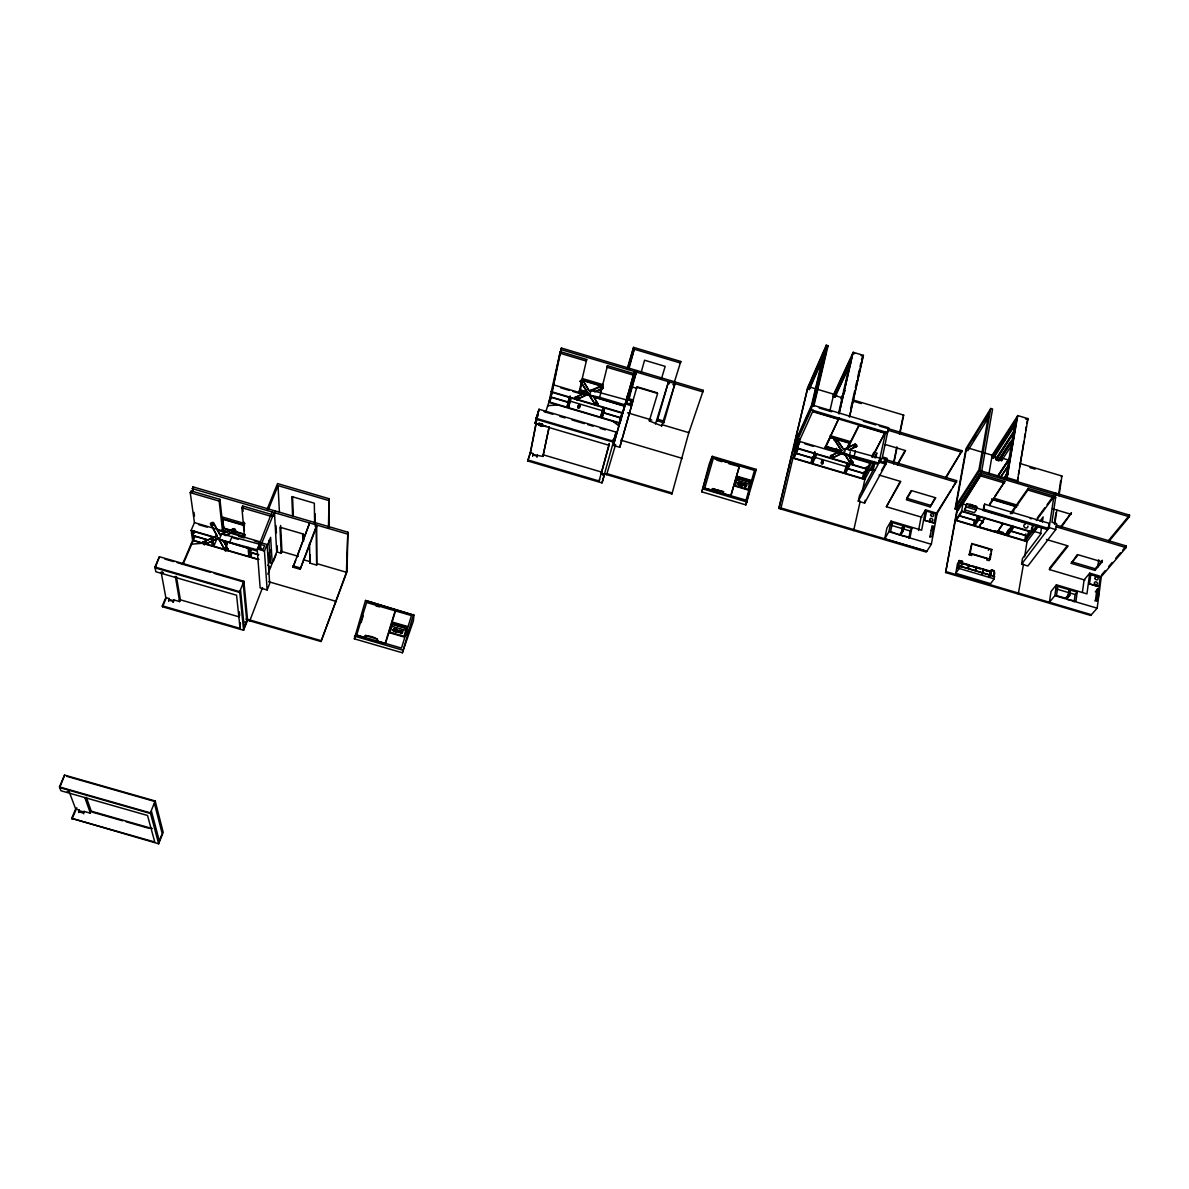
<?xml version="1.0" encoding="UTF-8"?>
<svg xmlns="http://www.w3.org/2000/svg" width="1189" height="1189" viewBox="0 0 1189 1189"><rect width="100%" height="100%" fill="white"/><g stroke="black" fill="none" stroke-linecap="round" stroke-linejoin="round"><path stroke-width="1.5" d="M335.67 602.154L335.67 601.233L268.773 581.748M246.257 619.826L321.015 641.525L346.445 572.281L347.842 532.211L192.767 486.806L192.514 492.216M347.842 532.211L347.069 571.508L321.015 641.525M354.352 638.835L365.484 600.46L413.95 615.203L413.386 620.955L402.387 652.791L354.352 638.835L356.165 633.826M968.114 568.372L968.738 564.73L961.708 562.739M737.908 482.927L738.637 484.963M737.73 483.566L738.384 484.859M850.358 461.941C851.621 463.502 852.498 460.515 850.655 461.495M738.206 483.596L739.395 484.562M402.387 652.791L413.519 614.46M399.861 632.117L400.589 633.603M836.447 449.769L836.67 448.283M1108.802 541.5L1129.357 516.769L1129.55 515.164L979.87 470.517L955.079 508.996L958.542 510.036M1100.286 577.765L1126.057 547.609L1126.265 545.959L1056.382 525.166M1094.891 600.876L1096.763 598.721L1098.086 588.614L1099.379 589.001L1098.056 599.107L1096.184 601.262M1090.848 574.391L1089.481 583.888L1098.889 586.667L1100.241 577.185L1090.729 574.54L1100.241 577.185M1095.01 570.378L1102.129 561.907L1102.352 560.287L1095.218 568.773L1095.01 570.378L1071.244 563.333L1077.234 554.594M1098.027 595.243L1098.71 589.952L1096.897 589.417L1095.515 599.984L1097.328 600.519M945.612 572.548L957.323 510.185L981.861 471.112L956.996 509.576L945.612 572.548L1090.714 615.456L1097.165 608.188L1101.311 576.576L1089.733 573.143L1084.115 579.846L1082.466 591.884M1097.744 567.123L1098.71 559.811M1089.733 573.143L1086.939 593.876L1056.427 584.825L1051.002 591.498L1049.426 602.288L1054.851 595.674L1056.427 584.825M1074.143 601.857L1075.153 594.53L1077.189 592.107L1057.824 586.385L1056.501 595.54L1065.567 598.216L1068.272 594.99L1068.866 590.68L1070.323 590.665L1069.624 595.57L1066.637 599.152L1097.165 608.188M1077.189 592.107L1075.926 601.277L1066.637 599.152M1054.851 595.674L1065.478 598.81L1068.48 595.228L1069.164 590.324M1066.711 598.557L1069.416 595.332L1070.323 590.665M1061.391 527.143L1071.452 512.756L1060.529 527.009M1054.331 523.532L1055.921 512.786M1058.849 493.078L1060.707 480.534M1054.747 524.423L1056.872 510.081M1058.998 495.739L1061.926 476.016L1019.627 463.383M1084.948 580.098L1049.456 569.576L1049.694 567.985L1067.261 545.721M1041.549 527.426L1040.494 534.441L1022.51 558.34L1021.604 564.121L1027.905 565.994L1055.743 529.551L1056.62 523.606L1051.953 522.224L1055.669 497.344L1053.811 496.794L1036.332 520.529M1049.322 523.383L1048.549 528.451L983.764 509.189L982.917 510.423L1047.643 529.67L1049.322 523.383L984.626 504.136L982.917 510.423M1053.751 494.223L1053.246 497.567L1027.89 490.017L1012.151 512.31M1021.604 564.121L1049.188 527.604L1053.811 496.794M1055.832 493.167L1055.089 498.117L1055.669 497.344M1042.352 522.164L1043.154 516.903L1039.989 521.168M1031.056 532.018L1014.009 526.95L1007.856 535.511L1024.769 540.534L1031.056 532.018L1031.844 527.009M1024.769 540.534L1025.81 533.876M1023.491 564.091L1018.274 594.039M1024.636 556.824L1027.192 540.475M1028.678 531.29L1027.905 536.298L1010.918 531.245L1011.453 527.916M1028.871 531.052L1028.084 536.046L1011.096 531.007M1027.89 490.017L1028.143 488.426L1053.484 495.976M1017.903 478.023L1017.308 481.679L1027.965 418.647L1017.769 415.585L991.552 456.13M1018.497 474.366L1019.092 470.71M1019.686 467.039L1023.863 441.431M1024.457 437.76L1025.052 434.104M1025.646 430.448L1026.241 426.792M1026.835 423.121L1027.965 418.647M1006.414 535.08L1012.538 526.519L980.687 517.052L974.846 525.701L1006.414 535.08L1006.949 531.765M1008.123 530.651L1009.862 528.466L1008.584 530.799L1008.242 529.952M1017.234 416.418L1006.89 478.573L1017.769 415.585M993.261 576.531C996.798 573.247 993.023 567.242 990.021 571.419L982.902 569.561L988.163 571.121M993.395 576.502L994.39 570.883M959.464 560.584L957.517 563.527L955.778 573.336L990.615 583.65L994.167 578.835L994.45 576.293L959.464 565.934L958.037 568L959.345 560.509L962.51 561.535L961.411 563.125L962.51 561.535M990.199 559.172L991.819 549.467L971.874 543.536L969.139 554.758L971.576 555.486L972.379 554.327L987.494 558.8L986.677 559.96L989.114 560.673L990.199 559.172L970.179 553.242L969.139 554.758M989.367 505.533L1004.839 481.471L981.282 474.441L957.011 511.894M989.218 576.947L989.828 573.366M989.501 576.561L990.259 571.077M1005.879 477.844L1015.287 421.337L991.73 457.706L993.484 458.226L1016.119 423.388M984.953 517.408L978.948 526.801L997.199 532.226L1002.357 524.319M990.452 575.431L991.358 570.021M990.66 575.803L991.522 570.215L994.286 571.032M982.263 574.525L983.199 569.026L990.407 571.181M1000.142 457.557L999.711 460.084L1001.569 460.648L1002 458.107L1009.045 460.217M982.486 574.495L982.902 569.561M1013.964 437.864L998.819 460.96L996.01 459.519L998.938 460.292M996.204 458.404L1015.287 429.17M988.966 473.727L992.161 455.179L968.396 448.075M983.764 509.189L984.626 504.136M981.742 523.264L983.377 521.183M993.484 458.226L993.915 455.699M975.396 570.631L976.035 566.9M975.649 570.616L976.169 566.945L983.021 569.07M994.97 457.037L995.134 456.056M973.39 525.27L979.231 516.621L962.124 511.538L956.446 520.232L973.39 525.27L974.252 520.306M976.288 509.947L976.868 506.559L966.984 503.631L964.561 509.813L974.415 512.741L976.288 509.947L966.389 507.004L964.561 509.813M970.179 553.242L971.874 543.536M977.328 515.729L976.303 520.96L959.27 515.907M968.218 568.476L968.723 565.206M968.47 568.491L968.738 564.82M960.95 567.004L962.02 561.476L959.255 560.658L957.962 567.941M961.559 566.93L962.436 561.461M979.87 470.517L990.764 408.481L992.577 409.016L981.713 471.067L957.457 508.61L957.977 505.711M969.184 506.217L970.105 504.82L975.545 506.44L970.209 504.255L969.184 506.217L974.712 507.272M1038.636 525.984L1026.999 541.634L955.48 520.396L961.648 510.943L962.897 503.943L981.282 474.441M966.389 507.004L966.984 503.631M955.778 573.336L959.151 568.461L959.464 565.934M955.079 508.996L966.048 448.521L990.764 408.481M966.196 450.081L956.194 505.176L978.933 469.804L988.862 413.415L966.196 450.081L967.935 450.601L988.772 417.012M945.805 478.156L962.035 450.69L879.266 425.974M936.486 514.376L956.892 480.742L886.816 459.875M745.696 486.435L744.656 486.138L745.771 484.547M929.947 537.398L932.013 525.88L933.826 526.415L931.894 536.759L930.066 536.224M934.168 523.205L935.981 513.901L926.573 511.107L924.73 520.396L934.272 523.056L924.73 520.396M813.766 406.415L828.064 345.731L826.236 345.196L807.688 387.569L778.795 508.416L926.29 552.082L931.344 544.28L937.14 513.321L925.532 509.873L921.118 517.052L918.532 530.517M930.17 506.886L935.773 497.819L911.725 490.671L906.36 499.796L930.17 506.886L935.134 497.745M925.532 509.873L921.653 530.175L891.037 521.094L886.86 528.243L884.72 538.795L926.855 551.265L779.241 507.465L778.795 508.416M604.651 474.054L602.006 482.912L527.723 460.96L530.279 452.697L538.29 411.721M527.916 459.965L599.107 480.995L609.288 443.497L608.783 445.206L535.035 423.358L538.989 409.239L616.125 432.127L602.006 482.912M535.867 420.252L536.417 417.458M741.089 483.923L741.758 483.447M908.827 538.141L910.224 530.978L911.814 528.377L892.389 522.625L890.858 525.226L910.224 530.978M911.814 528.377L910.061 537.354L900.727 535.213L931.344 544.28M536.417 422.377L530.591 452.147L527.723 460.96M537.443 417.131L538.989 409.239M903.982 526.564L902.927 531.156L901.767 530.814L902.6 526.608L903.982 526.564L903.046 531.364L900.727 535.213M533.311 453.603L532.687 455.922L533.311 453.603L530.279 452.697M884.72 538.795L888.896 531.706L899.568 534.872L890.591 531.587L892.389 522.625M899.568 534.872L901.886 531.022L902.837 526.222M888.896 531.706L891.037 521.094M549.244 426.94L542.912 456.442L533.103 454.599M547.579 406.683L547.787 405.642L558.904 404.884M589.298 394.614L579.192 391.612L586.697 359.509L560.242 351.632L548.872 402.313L619.93 423.418M921.965 517.304L886.37 506.737L900.222 481.5M569.011 400.812L566.96 407.233L549.69 402.105L553.286 387.391M552.87 387.644L560.242 351.632M552.93 388.506L561.416 348.035L703.308 390.349L702.877 391.894L560.911 349.566L561.416 348.035M893.519 463.101L896.848 446.826M899.449 434.178L902.778 417.904M893.682 463.948L897.011 447.673M899.984 433.197L903.685 415.11L852.424 399.786M874.688 463.16L873.246 470.012L859.513 495.531L858.295 501.193L864.611 503.066L885.924 464.156L887.128 458.345L882.446 456.948L888.54 427.772L812.295 405.003L793.539 446.767M400.455 631.909L401.689 633.083L401.867 631.196M542.912 456.442L549.095 426.792M779.241 507.465L792.855 450.482L794.787 451.062L812.786 411.275L887.083 433.45L888.54 427.772M885.196 459.311L884.527 462.521L880.9 461.451L881.569 458.226L885.196 459.311L883.427 462.566M875.773 458.003L876.858 452.86L874.287 457.691M878.493 462.863L878.879 461.05M844.368 453.633L878.879 463.101L879.919 458.137L845.468 448.684L844.368 453.633L848.069 454.733L852.989 462.714A1.977 1.62 25.7 0 1 850.759 463.755L843.447 452.385L850.759 463.755M872.31 457.453L885.478 431.696L872.087 456.948M878.879 463.101L885.671 432.068L885.24 432.9M868.282 469.179L869.754 462.298L799.276 441.312L797.656 448.164L793.078 458.226L863.036 479.018L868.282 469.179L797.656 448.164M868.416 469.566L871.18 470.383L873.246 465.612M864.611 503.066L865.206 500.227M846.627 468.496L845.557 473.385L862.515 478.424L863.913 471.914M866.305 467.381L864.923 473.906L847.876 468.838L848.604 465.583M866.454 467.114L865.057 473.653L848.025 468.585M860.227 501.178L853.643 530.576M862.114 492.276L865.622 475.838M862.515 478.424L868.029 466.088M397.26 630.378L396.175 630.289M849.867 453.589L850.254 451.775M854.296 455.788L855.381 450.839M566.96 407.233L569.145 397.423L551.711 392.236M850.001 442.977L850.298 441.609L830.249 435.635L829.937 436.987L850.001 442.977L846.821 449.293L858.726 425.528M813.202 460.292L812.444 463.532L844.101 472.94L847.088 463.398M568.446 407.678L570.631 397.854L603.091 407.5L600.608 417.22L568.446 407.678L571.225 397.958M744.18 485.573L744.552 484.622M744.299 485.186L744.894 486.836M850.655 408.867L852.231 401.808M853.018 398.27L854.594 391.211M855.381 387.688L856.957 380.629M857.745 377.091L859.305 370.047M860.093 366.509L860.881 362.987M833.251 395.209L853.182 352.286L863.422 355.348L849.466 417.071L863.006 356.224L861.089 355.645M841.723 396.591L841.173 399.058L845.126 390.705M838.542 413.43L851.056 358.157L833.147 396.665L834.901 397.185L850.536 363.715M853.182 352.286L839.018 413.95L852.781 353.148L854.594 353.698M824.973 448.075L839.092 417.859L824.973 448.075L844.859 453.99M576.591 399.593L588.763 393.886L576.591 399.593A1.992 1.65 14.3 0 1 575.179 397.453L587.351 391.746L580.306 381.075A1.977 1.635 14.5 0 1 582.699 380.079L589.581 391.404M575.179 397.453L587.188 392.4L580.306 381.075M822.03 460.931C819.474 464.557 823.888 465.865 823.323 461.317L822.03 460.931L821.376 462.298L822.654 462.684L823.323 461.317M829.848 411.082L833.727 394.198L809.887 387.064L809.308 389.531L807.539 389.011L794.653 442.947L811.522 405.36L824.557 350.205L807.539 389.011M834.901 397.185L835.481 394.718M836.476 396.041L836.699 395.09M588.585 389.873L582.699 380.079M578.582 405.152L578.255 406.608L579.563 407.01L579.905 405.553L578.582 405.152C575.744 408.748 580.232 410.086 579.905 405.553M795.144 453.187L793.984 458.047L810.987 463.101L812.488 456.621M814.673 452.013L813.157 458.523L796.08 453.44L796.987 449.918M814.792 451.746L813.291 458.241L796.214 453.172M392.846 629.694L393.767 631.612M392.801 630.096L394.362 628.535A1.65 1.62 -16.8 0 1 395.09 628.788L395.238 629.59M813.068 410.086L812.696 411.647L838.735 419.405M811.909 405.865L826.236 345.196M792.855 450.482L811.166 409.819L812.295 405.003M813.796 404.126L826.37 350.74L809.308 389.531M795.471 447.346L780.772 508.996M588.6 394.54L595.689 405.271A1.992 1.65 15.1 0 0 598.082 404.26L593.385 396.249L589.625 395.134L591.156 390.215L626.009 399.786M594.693 391.984L603.091 387.867A1.977 1.635 15.3 0 0 601.679 385.726L589.744 390.735M399.89 632.162L400.247 631.151M595.689 405.271L588.763 393.886M234.278 531.052C231.543 533.712 232.301 527.663 234.753 531.349M596.343 391.285L602.927 388.521A1.977 1.635 15.3 0 0 601.515 386.395L601.679 385.726M600.311 392.459L601.857 386.247L582.461 380.465L580.306 389.858L587.292 391.939M600.772 392.742L607.46 365.707L633.856 373.569M598.082 404.26L593.385 396.249M745.875 504.894L756.323 469.402L712.27 456.338L709.268 463.859L701.822 491.86L745.875 504.894L748.951 492.603M749.828 489.095L751.136 483.834M600.608 417.22L603.418 407.53M602.08 417.666L604.577 407.946L621.966 413.118L619.306 422.779L602.08 417.666L604.057 411.216M627.955 368.278L633.574 347.366L680.807 361.471L680.376 362.987L634.242 349.209L628.089 369.586M628.966 368.739L634.242 349.209M604.458 474.634L601.307 473.712L609.184 444.701M655.466 424.042L668.53 381.654L657.279 420.787L663.819 422.734L674.995 383.586L661.693 425.9L649.328 420.906L657.636 393.44L636.814 387.242L619.766 447.302L613.361 445.399L634.465 371.503M620.42 421.664L624.775 405.85M626.202 400.693L627.614 395.521L629.486 396.086L628.535 399.519L629.486 396.086M626.291 400.916L633.395 375.115L606.97 367.252L607.46 365.707M606.643 474.649L615.634 444.478M626.44 403.294L627.406 399.816L631.091 400.916L630.125 404.379M603.12 473.594L671.948 493.955L688.951 432.157M628.669 399.772L636.353 372.068M619.766 447.302L633.172 399.965L628.416 398.553L636.814 370.522M641.049 372.766L644.557 360.222L665.186 366.375L661.411 378.845M744.121 484.191L742.337 486.078L743.734 483.804M744.507 484.696C747.792 481.842 747.658 487.193 744.849 486.896M745.652 487.059L746.41 484.503M750.422 480.846L747.97 489.452L735.292 485.692L737.745 477.101L750.422 480.846L737.715 477.146M661.693 425.9L662.035 424.681L688.877 432.662L703.308 390.349M723.611 491.77L712.464 488.694L723.611 491.77L723.105 493.584L730.819 495.872L739.365 466.638L728.887 463.74M730.819 495.872L739.409 465.954L713.326 458.211L704.705 488.144L712.062 490.314L712.583 488.501M740.925 482.823C743.482 482.912 741.995 486.91 740.39 485.588M740.836 484.28L741.698 484.324L740.658 485.231M741.802 483.982L740.792 483.878M701.822 491.86L712.27 456.338M649.328 420.906L649.774 419.405M631.091 400.916L630.14 404.097L626.44 402.997L627.406 399.816M629.04 414.887L629.486 413.371M616.125 432.127L613.167 442.085L535.853 419.167L538.825 410.116M619.306 422.779L622.65 411.216M625.072 404.037L613.361 445.399M626.083 400.634L627.614 395.521M599.107 480.995L599.613 479.33M626.96 369.289L633.574 347.366M397.319 630.14L396.368 629.174M395.774 631.656L397.111 630.854L395.64 631.151M396.546 632.117L397.795 630.066L396.338 629.13M399.177 630.75C397.706 635.862 397.542 628.922 400.039 630.259M401.629 630.601C404.007 628.268 402.818 634.198 401.065 633.603M604.889 407.693L603.328 412.836L620.628 417.963M364.681 637.482L365.305 635.491C381.55 637.141 381.832 645.776 365.186 638.017L356.537 635.03L401.496 648.094L411.439 615.575L366.598 602.511L356.655 635.149M365.186 638.017L364.919 637.2M377.181 641.495L377.329 638.998M589.625 395.134L599.553 397.275L601.069 392.37M361.099 622.664L363.284 615.62M657.279 420.787L657.74 419.286L664.294 421.233L663.819 422.734M674.312 382.264L680.807 361.471M579.192 391.612L580.143 388.773M586.697 359.509L586.207 361.055L559.737 353.163M570.096 395.892L568.045 402.343L550.7 397.2L552.335 392.073M537.473 454.822L536.833 457.156L537.042 456.145L532.88 454.911M545.692 426.257L541.069 426.108L541.322 424.547M541.069 426.108L541.485 424.845M545.558 412.479L551.101 395.447M541.352 426.004L541.991 424.562M541.768 425.9L542.169 424.622M541.812 426.152L542.229 424.889M549.69 402.105L551.265 397.289M542.065 426.45L542.779 425.216M542.288 426.301L542.853 424.815M540.98 426.078L538.454 424.577L538.87 423.299M538.513 424.636L538.929 423.358M538.914 424.651L539.33 423.373M539.271 425.186L539.717 423.343M539.643 425.157L539.687 423.908M539.984 425.082L540.401 423.804M540.133 425.692L540.564 423.893M535.035 423.358L535.6 421.649M407.069 635.179L408.793 630.215M681.505 459.222L681.847 458.241L620.732 440.108M671.948 493.955L672.29 492.989L606.925 473.653M393.544 629.397L393.559 631.017M309.497 543.596L309.913 563.14L316.69 565.117L316.705 525.048L300.148 569.293L292.999 567.198L309.645 522.982L296.997 556.942M309.913 563.14L310.284 554.654M300.148 569.293L316.735 526.504L314.951 525.984M328.432 528.094L329.071 498.711L277.542 483.581L267.183 509.1M292.999 567.198L295.66 560.361M262.546 587.544L249.764 620.851M267.852 574.183L276.695 551.919L274.481 512.697M273.336 561.49L276.086 554.564M276.695 551.919L281.273 553.257L281.956 551.547L280.619 525.464M219.296 539.449L257.314 551.146L260.168 587.931L267.153 589.967L269.68 583.591L267.079 544.503L261.877 542.987L272.935 515.55L270.869 514.941L257.225 549.838L219.296 539.449L221.63 533.876L259.484 544.235L259.574 545.543M161.124 572.102L165.836 597.591L162.328 605.825L240.059 628.372L240.431 622.783M71.682 818.374L158.657 843.804L163.205 832.359L155.179 800.985L64.578 775.109L59.45 786.925L60.936 790.759L147.525 815.476L154.778 842.035L71.682 818.374L75.68 808.996L69.155 791.696M162.328 605.825L162.507 606.762L243.596 630.274L247.594 620.212L243.894 581.287L159.4 556.705L154.927 567.019L155.833 571.746L236.581 595.228L240.059 628.372M266.737 546.985L270.616 537.324L272.222 563.2L270.23 562.62L268.803 540.43M270.676 550.061L269.442 553.167L270.066 563.021M270.869 514.941L272.98 516.383L275.179 510.928M267.153 589.967L264.448 551.072L267.079 544.503M259.009 559.424L250.478 556.928L252.246 552.543M158.657 843.804L150.364 812.875L155.179 800.985M243.596 630.274L239.702 591.676L243.894 581.287M257.79 548.441L259.484 544.235M272.415 512.087L270.75 516.204L241.887 507.748L242.615 505.994L271.464 514.436M260.569 544.428L259.113 548.07L263.155 549.244L264.612 545.617L260.569 544.428L260.837 547.995M259.41 549.169L260.272 547.772M251.251 549.184L250.062 552.112L258.637 554.624M251.28 549.452L250.091 552.38L258.652 554.891M268.402 509.457L278.063 485.647L328.417 500.42M219.906 499.35L219.177 501.104L222.417 530.041L244.458 536.477L245.172 534.753L223.146 528.317L219.906 499.35L190.998 490.894L190.24 492.632L194.446 522.625L191.161 530.324L192.633 540.445L257.76 559.439M225.613 546.836L226.936 543.655L225.509 543.239L225.657 544.607L227.084 545.023L226.936 543.655M229.878 541.872L232.197 536.269M739.974 484.205L740.747 485.573M248.07 547.312L248.858 556.467L213.812 546.241L216.859 538.959L248.323 548.144M222.417 530.041L223.874 526.801M223.25 528.302L222.819 517.156L245.053 523.665M83.631 813.841L84.062 811.388L90.409 813.187L91.271 811.18L86.321 797.269M173.683 599.865L173.222 602.303L173.683 599.865L179.628 601.589L180.371 599.821L176.418 576.427M194.535 530.993L192.677 535.377L208.149 539.895M71.979 819.117L76.824 807.732M162.507 606.762L166.059 598.424M194.58 531.275L192.707 535.644L208.179 540.163M182.422 564.433L192.99 539.598M183.284 563.72L195.234 535.912M79.217 810.006L78.771 812.459L79.217 810.006L75.68 808.996M169.15 598.557L168.689 600.98L169.15 598.557L165.836 597.591M155.714 566.365L159.4 556.705M400.485 631.953L401.897 631.225M810.616 385.414L820.796 362.273M826.608 349.046L828.064 345.731M796.942 444.077L799.157 439.172M796.303 446.217L799.305 439.573M797.031 445.578L800.078 438.815M797.76 446.678L799.751 442.278M793.984 458.047L798.205 448.788L815.357 453.886L810.987 463.101M848.262 367.802L835.258 395.684L841.515 397.542L843.833 392.638M861.46 359.494L863.422 355.348M812.444 463.532L816.813 454.332L848.768 463.829L844.101 472.94M834.336 439.544L841.619 450.869L834.336 439.544A1.962 1.605 24.7 0 1 836.566 438.533L843.833 449.828L855.233 444.092A1.962 1.605 25.4 0 1 856.764 446.232L850.328 449.68M834.039 440.168A1.962 1.605 24.7 0 1 836.253 439.157L836.566 438.533M843.135 453.009L831.973 458.166A1.977 1.62 24.9 0 1 830.457 456.011L841.916 450.245M831.973 458.166L843.447 452.385M846.405 449.041L850.298 441.609M847.252 449.249L859.171 425.513L885.151 433.272M848.069 454.733L878.181 464.409L858.295 501.193M845.557 473.385L850.224 464.275L867.346 469.358M738.428 482.972L738.206 484.235M872.146 455.61L873.87 452.37M871.7 462.536L863.11 478.662L864.908 479.197L874.391 461.466M887.083 433.45L887.529 432.618L811.166 409.819M871.18 470.383L874.658 463.903M393.47 629.635L394.793 629.159M903.15 416.105L903.685 415.11M881.539 470.502L886.489 461.466L956.61 482.348M704.705 488.144L746.038 500.138L754.45 470.413L711.617 457.572M897.769 463.517L904.978 450.631M897.457 465.048L905.572 450.572L885.092 444.463M886.37 506.737L900.801 481.5L879.057 475.035M911.146 490.611L906.657 498.236L930.467 505.31M213.47 525.181C211.033 527.173 212.118 522.357 213.515 524.988M945.701 477.265L962.035 450.69M973.241 440.272L976.139 435.575M984.834 421.515L986.781 418.394M936.769 512.801L951.155 489.913M953.058 486.851L955.941 482.273M931.24 530.517L933.826 526.415M736.912 480.074L749.531 483.908M994.747 455.134L1013.845 425.707M995.996 459.578L1015.183 429.749M996.382 459.697L1013.563 433.049M999.637 458.211L1010.724 441.312M1011.111 441.387L998.775 460.336L996.114 458.969L998.626 459.757M999.711 460.084L1011.646 441.951M1001.569 460.648L1012.523 444.017M974.623 507.837L975.649 505.875M741.698 484.324L740.955 485.617M997.675 476.061L1009.743 457.914M997.601 476.492L1009.669 458.345M997.928 476.581L1010.011 458.449M1000.499 477.161L1008.554 465.122M1000.41 477.651L1008.718 465.419M744.507 483.834L743.675 483.878M1004.125 478.023L1008.153 472.033M1004.081 478.26L1008.109 472.286M1004.764 478.528L1007.975 473.846M989.634 503.958L991.656 500.97M994.703 496.467L1004.839 481.471M755.52 470.606L756.323 469.402M978.948 526.801L984.834 518.166M982.248 523.428L983.244 521.941M960.935 562.992L961.901 561.58M960.905 563.125L962.02 561.476M997.199 532.226L1003.248 523.636M1010.323 513.722L1028.143 488.426M1011.928 513.722L1013.86 510.988M970.447 565.711L976.006 567.064L962.837 563.571M988.312 550.254L989.129 549.095M990.749 550.968L991.819 549.467M990.169 554.431L990.987 553.271L989.709 557.195M1006.667 533.504L1010.754 527.797M1012.686 525.642L1006.548 534.218L994.643 530.68M538.454 424.577L538.037 423.804M990.184 571.552L991.522 570.215M990.526 571.894L991.567 570.363L994.123 571.255M1061.242 476.952L1061.926 476.016M1037.328 517.928L1044.863 507.688M1047.019 504.76L1052.399 497.433M1025.215 541.114L1036.823 525.449M1033.806 531.171L1038.056 525.449M1049.456 569.576L1068.138 545.944L1046.454 539.509M1071.244 563.333L1078.17 554.787L1102.129 561.907M1108.505 540.549L1129.55 515.164M1089.481 583.888L1098.889 586.667M1101.668 574.792L1105.176 570.675M1108.698 566.558L1112.205 562.442M1115.728 558.325L1120.41 552.826M1122.743 550.091L1126.265 545.959M1095.292 591.869L1098.086 588.614M738.012 482.749L738.889 482.184M740.702 484.22L740.702 485.157M400.47 630.973L401.406 630.601M542.704 425.023L541.902 425.097M237.042 532.657L234.887 531.602M738.622 482.779L739.677 482.942M975.738 567.406L981.029 568.847M856.764 446.232L849.109 449.769L845.468 448.684M844.145 449.219L855.233 444.092M830.457 456.011L840.014 451.597M591.29 390.691L601.515 386.395M204.345 544.621L218.479 538.067L204.345 544.621A2.229 1.902 -3.8 0 1 203.007 542.214L217.141 535.659L210.483 523.71A2.215 1.873 -3 0 1 213.307 522.536L219.965 534.485L234.07 528.6A2.2 1.888 -2.3 0 1 235.422 530.993L225.747 535.674M203.007 542.214L217.141 535.659M221.615 534.456L234.07 528.6M235.422 530.993L225.687 535.05L221.63 533.876M739.35 484.636L738.592 485.038M396.576 632.162L395.521 632.087M745.25 484.636L745.993 484.74M399.147 630.705L400.054 630.824M394.332 631.181L393.737 631.567M203.943 543.15L191.028 544.22L191.176 545.201M394.376 631.225L393.529 630.973M740.45 483.239L741.802 483.7M740.539 482.793L741.431 482.838M66.614 776.283L155.343 801.624L154.496 803.734L162.209 833.652L159.326 840.92L151.449 811.27L150.542 813.514L59.703 787.594L64.578 775.109M59.45 786.925L150.364 812.875M91.271 811.18L152.37 828.599M92.697 812.265L122.66 820.811M126.183 821.807L149.101 828.347M79.5 810.764L84.345 812.146L84.062 811.388M78.489 811.701L83.349 813.083M191.161 530.324L214.288 537.071M219.757 539.048L212.668 536.982L213.812 546.241M225.553 543.626L226.98 544.042M292.94 565.801L300.104 567.881M413.95 615.203L365.484 600.46M369.794 602.66L380.094 605.662M383.527 606.658L388.684 608.159M404.126 612.662L409.284 614.163M375.917 605.87L379.44 606.895M164.84 559.053L173.624 561.609M177.146 562.635L210.557 572.355M214.079 573.38L243.968 582.09L243.225 583.918L246.792 621.089L244.25 627.465L240.579 590.502L239.777 592.464L155.075 567.837M391.984 626.291L405.806 630.304M154.927 567.019L239.702 591.676M377.433 639.102L365.305 635.491M376.72 640.975L385.147 643.427L395.12 610.938M354.441 636.145L402.61 650.145M179.346 599.524L239.138 616.868M246.168 618.919L321 640.633M169.314 599.494L173.847 600.802M244.964 621.951L246.301 622.337M168.511 600.044L173.059 601.366M192.009 488.545L347.173 533.965M190.24 492.632L219.177 501.104M222.18 518.686L244.429 525.181M244.711 534.218L223.74 528.094L222.759 519.221L243.923 525.404L244.399 530.695M194.446 522.625L226.386 531.959M231.721 533.504L260.109 541.798M198.608 524.661L207.228 527.173M217.424 530.145L224.171 532.122M238.855 536.402L244.087 537.933M254.401 540.95L261.283 542.957M280.767 551.206L298.305 556.333M232.881 537.755L238.216 539.316M303.373 559.707L310.433 561.773M317.21 563.749L346.445 572.281M257.151 548.932L264.448 551.072M961.648 510.943L1032.067 531.869L1033.152 524.839L1029.644 523.784M627.539 412.791L651.81 419.999M551.057 391.582L622.828 412.91L624.864 406.088L593.43 396.74M977.744 519.593L982.991 521.154M959.434 515.654L976.466 520.708M570.482 401.243L602.585 410.785M550.76 396.903L568.104 402.06M603.403 412.553L620.703 417.696M578.493 405.583L579.801 405.969M998.166 530.993L1003.263 532.494M1071.482 561.728L1095.218 568.773M716.804 460.158L721.991 461.689M544.072 411.676L552.84 414.277M559.841 416.358L565.102 417.919M572.102 419.999L584.364 423.626M587.871 424.666L593.118 426.227M600.133 428.308L605.379 429.868M974.073 544.621L987.465 548.59M612.409 439.989L613.687 440.361M902.6 526.608L903.759 526.95M536.031 418.29L613.405 441.238M901.886 531.022L903.046 531.364M1096.763 598.721L1098.056 599.107M1068.866 590.68L1070.026 591.022M1055.832 588.808L1075.153 594.53M961.871 561.713L959.255 560.658M962.644 563.645L967.876 565.191M971.354 566.217L980.063 568.803M983.556 569.828L988.772 571.374M1068.272 594.99L1069.416 595.332M1068.48 595.228L1069.624 595.57M713.207 491.339L717.918 492.736M702.922 488.947L747.093 502.026M959.553 566.142L994.554 576.502M959.151 568.461L994.167 578.835M946.206 571.656L1091.428 614.713M543.388 454.867L601.783 472.137M602.897 475.377L604.116 475.734M852.468 400.946L861.208 403.561M993.736 456.68L998.314 458.047M1029.882 467.574L1035.114 469.15M819.221 408.035L831.587 411.736M863.377 421.218L875.743 424.919M887.782 430.165L961.752 452.251M1007.425 477.785L1017.858 480.891M981.594 472.702L1129.357 516.769M980.999 476.031L1004.571 483.061M668.055 383.185L669.496 383.616M672.9 384.627L674.52 385.117M635.625 374.431L633.737 373.866L633.499 374.758L635.387 375.308M849.332 443.2L830.249 437.507L826.013 446.321L841.5 450.928M1052.503 508.773L1071.23 514.347M657.205 392.801L637.096 386.811L636.665 388.298L631.983 386.901M879.37 462.209L885.924 464.156M825.329 446.544L840.98 451.196M993.543 498.087L1017.903 505.34M991.567 498.949L1015.941 506.202M804.879 443.794L813.439 446.351M851.666 457.72L868.728 462.803M992.027 499.514L1016.758 506.871M870.586 468.585L874.836 469.848M1056.144 526.801L1126.057 547.609M591.156 390.215L594.857 391.33M813.945 457.052L845.542 466.445M1049.188 527.604L1055.743 529.551M821.837 461.332L823.13 461.718M969.288 505.652L973.36 506.871M579.667 390.096L588.54 392.727M962.897 503.943L966.419 504.983M975.188 507.599L1024.383 522.224M631.463 405.731L624.79 403.74L624.522 404.706L599.553 397.275M553.271 384.79L589.937 395.699M593.222 396.903L624.151 406.103M560.777 387.852L569.457 390.438M572.697 391.389L581.956 394.139M1033.315 531.156L1041.267 533.519M1025.513 418.9L1027.43 419.464M854.252 446.841L855.203 446.009L853.865 446.41M545.84 426.227L546.539 426.316M395.565 632.132L395.06 631.374M611.978 420.638L619.291 426.197M267.763 565.147L270.542 567.406M385.608 643.204L395.328 611.532M739.87 483.031L739.811 482.422A1.516 1.486 33.1 0 0 739.097 482.258M836.253 439.157L842.897 448.506M849.838 458.3L852.989 462.714M223.413 540.653L228.08 549.526A2.215 1.902 -3.1 0 1 225.241 550.715L218.553 538.691M213.307 522.536L220.039 535.109M223.487 541.277L228.08 549.526M218.479 538.067L225.241 550.715M210.483 523.71L217.215 536.284M84.835 797.596L90.409 813.187M155.922 565.89L156.413 568.505M175.348 576.427L179.628 601.589M194 512.4L194.491 515.981M192.767 486.806L193.257 490.403M211.404 539.434L211.048 536.507L192.038 530.963L193.376 540.282L212.207 545.766L211.583 540.891M239.286 611.711L239.673 615.397M242.615 505.994L243.091 511.389M244.042 522.164L244.369 525.761M241.887 507.748L244.458 536.477M249.809 549.229L250.478 556.928M268.655 553.331L269.249 562.397M272.935 515.55L272.98 516.383M275.997 525.568L276.413 532.88M277.126 545.692L277.423 551.176M278.063 485.647L279.43 512.296M281.273 553.257L279.935 527.203L302.645 533.846L302.853 541.233M292.583 496.66L293.311 516.204M292.583 516.115L291.84 496.586L314.327 503.185L314.654 524.334M303.388 533.965L303.581 541.352M316.185 527.901L316.69 565.117M315.174 513.826L315.308 522.655M329.071 498.711L329.085 527.515M204.255 543.997A2.229 1.902 -3.8 0 1 202.933 541.59M210.557 524.334A2.215 1.873 -3 0 1 213.381 523.16M234.144 529.224A2.2 1.873 -2.3 0 1 235.481 531.617M228.02 548.902A2.215 1.902 -3.1 0 1 225.182 550.106M832.27 457.557A1.977 1.62 24.9 0 1 830.754 455.402M854.921 444.716A1.962 1.605 25.4 0 1 856.452 446.856M853.301 462.105A1.977 1.62 25.7 0 1 851.071 463.145M576.739 398.939A1.992 1.65 14.3 0 1 575.327 396.784M580.158 381.743A1.977 1.635 14.5 0 1 582.551 380.748M598.245 403.606A1.992 1.65 15.2 0 1 595.838 404.617M1027.89 526.043A2.185 1.769 32.1 0 1 1026.389 528.035A2.185 1.769 32.1 0 1 1023.863 526.251A2.185 1.769 32.1 0 1 1025.364 524.26M1030.179 518.449A2.2 1.769 32.1 0 1 1031.205 518.88M854.148 445.459L855.634 445.905L854.148 445.459M835.466 439.885L836.952 440.331L835.466 439.885M836.67 440.777L835.154 440.51L836.67 440.777M831.587 456.353L833.013 456.962L831.646 456.19M831.884 455.729L833.385 456.19L831.884 455.729M162.016 572.251L163.279 572.756L162.076 572.191M595.407 403.457L596.937 403.918L595.407 403.457M595.57 402.803L597.101 403.264L595.57 402.803M600.282 387.733L601.797 388.179L600.282 387.733M600.445 387.064L601.961 387.525L600.519 386.915M582.833 382.368L581.287 382.085L582.833 382.368M582.982 381.699L581.421 381.595L582.982 381.699M576.323 397.795L577.854 398.241L576.323 397.795M576.472 397.126L578.003 397.587L576.472 397.126M225.093 548.055C225.984 551.057 227.827 546.123 225.093 548.055M225.152 548.664C226.014 551.681 227.946 546.702 225.152 548.664M205.905 542.243L204.508 542.838L204.642 541.515L205.994 542.868L204.3 543.15L205.786 542.318M211.731 524.067C212.608 527.039 214.451 522.164 211.731 524.067M751.166 480.415L748.416 490.091L734.594 485.989L737.343 476.328L751.166 480.415M392.533 622.129L389.308 632.697L404.379 637.081L407.589 626.514L392.533 622.129M392.979 622.962L390.126 632.34L403.948 636.368L406.801 626.989L392.994 622.991M602.868 384.642L602.451 385.994L582.06 379.915L582.491 378.578L602.868 384.642M541.233 423.626L542.347 424.042L541.233 423.626M737.418 478.29L750.096 482.05L737.418 478.29M67.476 791.577L68.799 792.127L67.476 791.577M406.37 628.297L392.563 624.284L406.385 628.312M930.69 515.372A1.65 1.352 29.4 0 0 933.395 516.175A1.65 1.352 29.4 0 0 932.429 513.752A1.65 1.352 29.4 0 0 930.69 515.372M929.798 520.128A1.65 1.352 29.5 0 0 932.503 520.931A1.65 1.352 29.5 0 0 931.522 518.493A1.65 1.352 29.5 0 0 929.798 520.128M1095.114 578.731A1.665 1.338 35.1 0 0 1097.804 579.533A1.665 1.338 35.1 0 0 1096.734 577.051A1.665 1.338 35.1 0 0 1095.114 578.731M1094.475 583.576A1.665 1.338 35.3 0 0 1097.165 584.379A1.665 1.338 35.3 0 0 1096.095 581.911A1.665 1.338 35.3 0 0 1094.475 583.576"/></g></svg>
